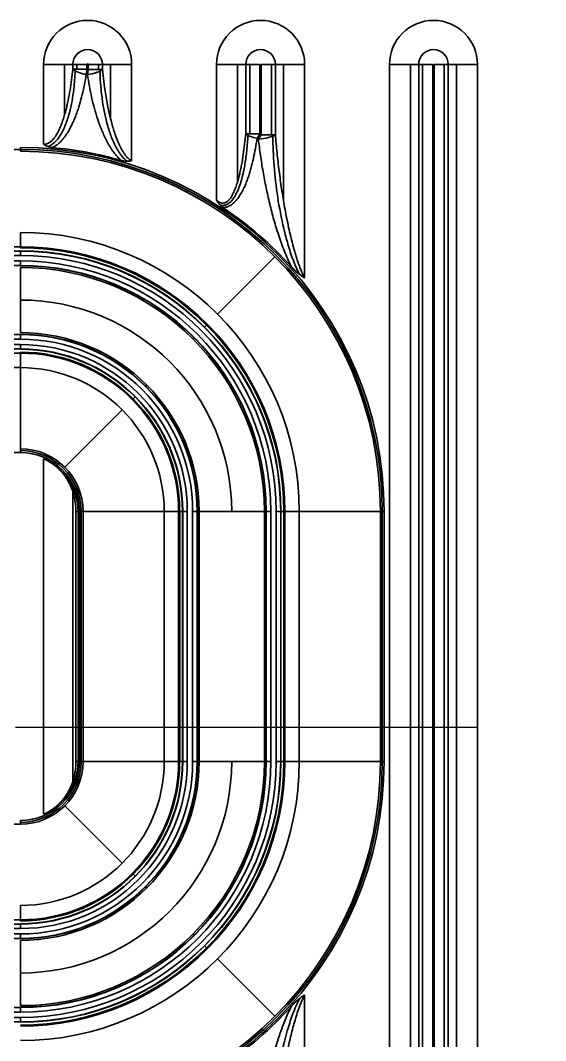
# Model space of a CAD drawing. Header units: millimetres. Extents: x 126 to 861, y 86 to 521.
# Drawn here: x 435.3 to 490.2, y 298 to 404.6 of the extents above; entities that cross this region are included whole.
import ezdxf

# ---------------------------------------------------------------- set-up
doc = ezdxf.new("R2010")
doc.units = ezdxf.units.MM
doc.linetypes.add('CENTER', pattern=[50.8, 31.75, -6.35, 6.35, -6.35])
doc.layers.add('10', color=7, linetype='Continuous', true_color=0xffffff)

msp = doc.modelspace()

# ---------------------------------------------------------------- linework, layer by layer
at = {"layer": '10', "color": 7, "linetype": 'Continuous', "lineweight": 35}
for p, q in [((437.721, 391.697), (437.721, 400.033)), ((437.721, 400.033), (440.778, 400.033)), ((439.924, 400.033), (439.924, 394.8)), ((440.778, 400.033), (440.778, 399.535)), ((442.26, 400.033), (440.778, 400.033)), ((441.192, 399.535), (441.192, 400.033)), ((442.26, 400.033), (442.26, 399.535)), ((442.394, 399.515), (442.394, 400.033)), ((442.394, 400.033), (443.876, 400.033)), ((443.462, 400.033), (443.462, 399.515)), ((443.876, 399.515), (443.876, 400.033)), ((446.933, 400.033), (443.876, 400.033)), ((444.731, 394.345), (444.731, 400.033)), ((446.933, 400.033), (446.933, 389.97)), ((455.811, 385.845), (455.811, 400.033)), ((455.811, 400.033), (458.868, 400.033)), ((458.014, 400.033), (458.014, 387.778)), ((458.868, 392.776), (458.868, 400.033)), ((460.35, 400.033), (458.868, 400.033)), ((459.282, 392.776), (459.282, 400.033)), ((460.35, 400.033), (460.35, 392.776)), ((460.484, 392.691), (460.484, 400.033)), ((460.484, 400.033), (461.966, 400.033)), ((461.552, 400.033), (461.552, 392.691)), ((461.966, 392.691), (461.966, 400.033)), ((465.023, 400.033), (461.966, 400.033)), ((462.821, 385.774), (462.821, 400.033)), ((465.023, 400.033), (465.023, 377.719)), ((473.901, 256.318), (473.901, 400.033)), ((473.901, 400.033), (476.958, 400.033)), ((476.104, 400.033), (476.104, 256.318)), ((478.44, 400.033), (476.958, 400.033)), ((476.958, 256.318), (476.958, 400.033)), ((477.372, 256.318), (477.372, 400.033)), ((478.44, 256.318), (478.44, 400.033)), ((478.574, 400.033), (480.056, 400.033)), ((478.574, 400.033), (478.574, 256.318)), ((479.642, 400.033), (479.642, 256.318)), ((483.113, 400.033), (480.056, 400.033)), ((480.056, 400.033), (480.056, 256.318)), ((480.911, 256.318), (480.911, 400.033)), ((483.113, 256.318), (483.113, 400.033)), ((440.778, 399.535), (442.26, 399.535)), ((442.178, 398.991), (442.26, 399.535)), ((442.311, 398.971), (442.394, 399.515)), ((442.394, 399.515), (443.876, 399.515)), ((458.868, 392.776), (460.35, 392.776)), ((460.35, 392.776), (460.056, 392.311)), ((460.484, 392.691), (460.188, 392.227)), ((460.484, 392.691), (461.966, 392.691)), ((406.147, 391.155), (435.292, 391.155)), ((435.292, 391.351), (435.292, 390.963)), ((435.292, 382.475), (435.292, 380.858)), ((435.292, 380.967), (406.055, 380.965)), ((435.292, 380.529), (406.147, 380.529)), ((406.147, 380.06), (435.292, 380.06)), ((435.292, 380.562), (435.292, 380.06)), ((461.924, 379.932), (455.922, 373.93)), ((435.292, 379.498), (406.147, 379.498)), ((406.147, 379.021), (435.292, 379.021)), ((435.292, 379.498), (435.292, 378.997)), ((435.292, 378.822), (435.292, 371.998)), ((454.778, 372.786), (454.569, 372.577)), ((435.292, 371.799), (406.147, 371.799)), ((406.147, 371.322), (435.292, 371.322)), ((435.292, 371.824), (435.292, 371.322)), ((453.339, 371.347), (453.462, 371.47)), ((435.292, 370.76), (406.147, 370.76)), ((406.147, 370.291), (435.292, 370.291)), ((435.292, 370.76), (435.292, 370.259)), ((406.055, 369.855), (435.292, 369.854)), ((435.292, 369.963), (435.292, 368.345)), ((406.147, 368.345), (435.292, 368.345)), ((435.292, 368.345), (435.292, 359.857)), ((448.513, 366.521), (448.39, 366.398)), ((447.074, 365.082), (447.284, 365.292)), ((439.929, 357.937), (445.931, 363.939)), ((406.147, 359.469), (435.292, 359.469)), ((435.292, 359.857), (435.292, 359.469)), ((437.721, 358.819), (437.721, 321.651)), ((440.778, 325.132), (440.778, 355.339)), ((441.102, 353.3), (441.322, 353.3)), ((441.102, 327.17), (441.102, 353.3)), ((441.322, 353.3), (441.322, 327.17)), ((441.462, 353.3), (441.849, 353.3)), ((441.462, 353.3), (441.462, 327.17)), ((441.657, 327.17), (441.657, 353.3)), ((441.849, 327.17), (441.849, 353.3)), ((441.849, 353.3), (450.337, 353.3)), ((450.337, 353.3), (450.337, 327.17)), ((450.337, 353.3), (451.955, 353.3)), ((451.847, 327.17), (451.847, 353.3)), ((451.955, 353.3), (452.251, 353.3)), ((451.955, 327.17), (451.955, 353.3)), ((452.251, 353.3), (452.251, 327.17)), ((452.251, 353.3), (452.752, 353.3)), ((452.283, 353.3), (452.283, 327.17)), ((452.752, 327.17), (452.752, 353.3)), ((453.314, 353.3), (453.314, 327.17)), ((453.314, 353.3), (453.816, 353.3)), ((453.791, 327.17), (453.791, 353.3)), ((453.816, 353.3), (453.99, 353.3)), ((453.816, 327.17), (453.816, 353.3)), ((453.99, 353.3), (460.815, 353.3)), ((453.99, 353.3), (453.99, 327.17)), ((460.815, 327.17), (460.815, 353.3)), ((460.815, 353.3), (460.989, 353.3)), ((460.989, 353.3), (460.989, 327.17)), ((460.989, 353.3), (461.49, 353.3)), ((461.014, 353.3), (461.014, 327.17)), ((461.49, 327.17), (461.49, 353.3)), ((462.052, 353.3), (462.052, 327.17)), ((462.052, 353.3), (462.554, 353.3)), ((462.521, 327.17), (462.521, 353.3)), ((462.554, 353.3), (462.85, 353.3)), ((462.554, 327.17), (462.554, 353.3)), ((462.85, 353.3), (462.85, 327.17)), ((462.85, 353.3), (464.467, 353.3)), ((462.957, 353.3), (462.957, 327.17)), ((464.467, 327.17), (464.467, 353.3)), ((464.467, 353.3), (472.955, 353.3)), ((472.955, 353.3), (473.343, 353.3)), ((472.955, 353.3), (472.955, 327.17)), ((473.147, 353.3), (473.147, 327.17)), ((473.343, 327.17), (473.343, 353.3)), ((441.322, 327.17), (441.102, 327.17)), ((441.849, 327.17), (441.462, 327.17)), ((450.337, 327.17), (441.849, 327.17)), ((451.955, 327.17), (450.337, 327.17)), ((452.251, 327.17), (451.955, 327.17)), ((452.752, 327.17), (452.251, 327.17)), ((453.816, 327.17), (453.314, 327.17)), ((453.99, 327.17), (453.816, 327.17)), ((460.815, 327.17), (453.99, 327.17)), ((460.989, 327.17), (460.815, 327.17)), ((461.49, 327.17), (460.989, 327.17)), ((462.554, 327.17), (462.052, 327.17)), ((462.85, 327.17), (462.554, 327.17)), ((464.467, 327.17), (462.85, 327.17)), ((472.955, 327.17), (464.467, 327.17)), ((473.343, 327.17), (472.955, 327.17)), ((439.929, 322.533), (445.931, 316.532)), ((435.292, 321.001), (435.292, 320.613)), ((286.552, 320.613), (435.292, 320.613)), ((447.284, 315.179), (447.074, 315.388)), ((448.513, 313.949), (448.39, 314.072)), ((435.292, 312.125), (435.292, 310.508)), ((286.552, 310.615), (435.292, 310.615)), ((435.292, 310.179), (286.552, 310.179)), ((286.552, 309.71), (435.292, 309.71)), ((435.292, 310.212), (435.292, 309.71)), ((435.292, 309.148), (286.552, 309.148)), ((286.552, 308.671), (435.292, 308.671)), ((435.292, 309.148), (435.292, 308.647)), ((435.292, 308.472), (435.292, 301.648)), ((453.339, 309.123), (453.462, 309)), ((454.778, 307.684), (454.569, 307.893)), ((455.922, 306.54), (461.924, 300.539)), ((465.023, 302.752), (465.023, 256.318)), ((435.292, 301.449), (286.552, 301.449)), ((286.552, 300.972), (435.292, 300.972)), ((435.292, 301.474), (435.292, 300.972)), ((435.292, 300.41), (286.552, 300.41)), ((286.552, 299.941), (435.292, 299.941)), ((435.292, 300.41), (435.292, 299.909))]:
    msp.add_line(p, q, dxfattribs=at)
at = {"layer": '10', "color": 1, "linetype": 'CENTER', "ltscale": 1.52}
msp.add_line((125.922, 330.775), (595.922, 330.775), dxfattribs=at)
at = {"layer": '10', "color": 7, "linetype": 'Continuous', "lineweight": 35}
for centre, radius, start, end in [((442.327, 400.033), 4.606, 0, 180), ((460.417, 400.033), 4.606, 0, 180), ((478.507, 400.033), 4.606, 0, 180), ((442.327, 400.033), 1.549, 0, 180), ((460.417, 400.033), 1.549, 0, 180), ((478.507, 400.033), 1.549, 0, 180), ((442.327, 400.033), 0.0669, 0, 180), ((460.417, 400.033), 0.0669, 180, 360), ((478.507, 400.033), 0.0669, 180, 360), ((435.292, 353.3), 46.207, 81.26353, 81.42949), ((435.292, 353.3), 46.474, 81.26353, 81.42949), ((435.292, 353.3), 46.757, 81.26353, 81.42949), ((435.292, 353.3), 46.474, 57.39921, 57.59375), ((435.292, 353.3), 46.757, 57.39921, 57.59375), ((435.292, 353.3), 46.207, 57.39921, 57.59375), ((435.292, 353.3), 38.051, 360, 90), ((435.292, 353.3), 37.855, 0, 90), ((435.292, 353.3), 37.663, 0, 90), ((435.292, 353.3), 38.19, 74.0146, 84.96304), ((435.292, 353.3), 38.19, 42.06784, 56.30596), ((435.292, 353.3), 29.175, 360, 90), ((435.292, 353.3), 27.665, 360, 90), ((435.292, 353.3), 27.558, 360, 90), ((435.292, 353.3), 27.261, 360, 90), ((435.292, 353.3), 27.229, 0, 90), ((435.292, 353.3), 26.76, 0, 90), ((435.292, 353.3), 26.198, 0, 90), ((435.292, 353.3), 25.721, 0, 90), ((435.292, 353.3), 25.696, 360, 90), ((435.292, 353.3), 25.522, 0, 90), ((435.292, 353.3), 22.11, 0, 90), ((435.292, 353.3), 18.698, 360, 90), ((435.292, 353.3), 18.524, 360, 90), ((435.292, 353.3), 18.499, 0, 90), ((435.292, 353.3), 18.022, 0, 90), ((435.292, 353.3), 17.46, 0, 90), ((435.292, 353.3), 16.991, 0, 90), ((435.292, 353.3), 16.959, 360, 90), ((435.292, 353.3), 16.662, 360, 90), ((435.292, 353.3), 16.555, 0, 90), ((435.292, 353.3), 15.045, 360, 90), ((435.292, 353.3), 6.557, 0, 90), ((435.292, 353.3), 6.365, 0, 90), ((435.292, 353.3), 6.169, 0, 90), ((435.292, 353.3), 6.03, 0, 66.24715), ((435.292, 327.17), 18.698, 270, 0), ((435.292, 327.17), 25.522, 270, 0), ((435.292, 327.17), 27.261, 270, 0), ((435.292, 327.17), 16.959, 270, 0), ((435.292, 327.17), 29.175, 270, 0), ((435.292, 327.17), 6.557, 270, 0), ((435.292, 327.17), 25.696, 270, 0), ((435.292, 327.17), 18.524, 270, 0), ((435.292, 327.17), 15.045, 270, 0), ((435.292, 327.17), 26.198, 270, 0), ((435.292, 327.17), 18.022, 270, 0), ((435.292, 327.17), 26.76, 270, 0), ((435.292, 327.17), 17.46, 270, 0), ((435.292, 327.17), 37.663, 270, 360), ((435.292, 327.17), 38.051, 270, 360), ((435.292, 327.17), 6.169, 270, 0), ((435.292, 327.17), 16.662, 270, 0), ((435.292, 327.17), 6.365, 270, 0), ((435.292, 327.17), 16.555, 270, 0), ((435.292, 327.17), 16.991, 270, 0), ((435.292, 327.17), 18.499, 270, 0), ((435.292, 327.17), 22.11, 270, 0), ((435.292, 327.17), 25.721, 270, 0), ((435.292, 327.17), 27.229, 270, 0), ((435.292, 327.17), 27.665, 270, 0), ((435.292, 327.17), 37.855, 270, 0), ((435.292, 327.17), 27.558, 270, 0), ((435.292, 327.17), 6.03, 293.75285, 0), ((435.292, 327.17), 38.19, 303.69404, 317.93216)]:
    msp.add_arc(centre, radius, start, end, dxfattribs=at)
for centre, major_axis, ratio, start_param, end_param in [((442.26, 399.535), (1.589, -0.246), 0.3420176, 3.566943, 4.7138015), ((442.394, 399.515), (-1.591, -0.235), 0.3284886, 1.4697761, 2.7185493), ((460.35, 392.776), (-1.592, 0.224), 0.3146498, 0.4208149, 1.4290841), ((460.484, 392.691), (1.597, 0.19), 0.2707619, 4.493575, 5.8686095)]:
    msp.add_ellipse(centre, major_axis=major_axis, ratio=ratio, start_param=start_param, end_param=end_param, dxfattribs=at)
for points, knots in [([(437.721, 391.697), (437.769, 391.692), (437.818, 391.692), (437.914, 391.699), (437.961, 391.707), (438.053, 391.73), (438.098, 391.744), (438.165, 391.771), (438.187, 391.781), (438.23, 391.802), (438.251, 391.813), (438.313, 391.848), (438.353, 391.874), (438.429, 391.928), (438.465, 391.957), (438.571, 392.047), (438.637, 392.113), (438.729, 392.216), (438.76, 392.252), (438.803, 392.306), (438.818, 392.324), (438.846, 392.361), (438.86, 392.38), (438.929, 392.474), (438.981, 392.551), (439.079, 392.708), (439.125, 392.788), (439.215, 392.95), (439.257, 393.033), (439.379, 393.282), (439.453, 393.45), (439.591, 393.791), (439.655, 393.964), (439.775, 394.311), (439.831, 394.486), (439.91, 394.751), (439.935, 394.839), (439.985, 395.016), (440.009, 395.105), (440.08, 395.373), (440.124, 395.551), (440.207, 395.909), (440.247, 396.088), (440.359, 396.628), (440.426, 396.989), (440.546, 397.713), (440.6, 398.076), (440.697, 398.804), (440.74, 399.169), (440.778, 399.535)], [0, 0, 0, 0, 0.015625, 0.015625, 0.03125, 0.03125, 0.046875, 0.046875, 0.0546875, 0.0546875, 0.0625, 0.0625, 0.078125, 0.078125, 0.09375, 0.09375, 0.125, 0.125, 0.140625, 0.140625, 0.1484375, 0.1484375, 0.15625, 0.15625, 0.1875, 0.1875, 0.21875, 0.21875, 0.25, 0.25, 0.3125, 0.3125, 0.375, 0.375, 0.4375, 0.4375, 0.46875, 0.46875, 0.5, 0.5, 0.5625, 0.5625, 0.625, 0.625, 0.75, 0.75, 0.875, 0.875, 1, 1, 1, 1]), ([(441.022, 399.355), (440.999, 398.724), (440.953, 398.095), (440.83, 397.049), (440.768, 396.63), (440.615, 395.796), (440.524, 395.379), (440.302, 394.554), (440.173, 394.148), (439.939, 393.554), (439.854, 393.359), (439.666, 392.974), (439.562, 392.784), (439.331, 392.419), (439.204, 392.244), (438.988, 392.002), (438.911, 391.924), (438.746, 391.778), (438.657, 391.709), (438.433, 391.566), (438.291, 391.499), (438.141, 391.457)], [0, 0, 0, 0, 0.2182812, 0.2182812, 0.3645663, 0.3645663, 0.5108513, 0.5108513, 0.6571364, 0.6571364, 0.7302789, 0.7302789, 0.8034214, 0.8034214, 0.876564, 0.876564, 0.9131352, 0.9131352, 0.9497065, 0.9497065, 1, 1, 1, 1]), ([(442.178, 398.991), (442.123, 398.637), (442.062, 398.283), (441.925, 397.58), (441.849, 397.231), (441.681, 396.536), (441.588, 396.19), (441.434, 395.675), (441.38, 395.504), (441.267, 395.164), (441.207, 394.994), (441.113, 394.741), (441.081, 394.657), (441.014, 394.489), (440.98, 394.405), (440.876, 394.156), (440.803, 393.991), (440.648, 393.665), (440.567, 393.505), (440.394, 393.188), (440.303, 393.032), (440.108, 392.726), (440.005, 392.576), (439.837, 392.357), (439.78, 392.285), (439.661, 392.145), (439.599, 392.077), (439.472, 391.944), (439.406, 391.879), (439.302, 391.786), (439.267, 391.755), (439.196, 391.695), (439.159, 391.666), (439.049, 391.581), (438.972, 391.528), (438.813, 391.429), (438.731, 391.384), (438.645, 391.343)], [0, 0, 0, 0, 0.125, 0.125, 0.25, 0.25, 0.375, 0.375, 0.4375, 0.4375, 0.5, 0.5, 0.53125, 0.53125, 0.5625, 0.5625, 0.625, 0.625, 0.6875, 0.6875, 0.75, 0.75, 0.8125, 0.8125, 0.84375, 0.84375, 0.875, 0.875, 0.90625, 0.90625, 0.921875, 0.921875, 0.9375, 0.9375, 0.96875, 0.96875, 1, 1, 1, 1]), ([(445.809, 390.013), (445.73, 390.083), (445.653, 390.155), (445.542, 390.268), (445.506, 390.306), (445.434, 390.383), (445.399, 390.422), (445.296, 390.54), (445.229, 390.621), (445.101, 390.785), (445.039, 390.868), (444.859, 391.122), (444.746, 391.295), (444.612, 391.517), (444.586, 391.561), (444.534, 391.65), (444.457, 391.785), (444.383, 391.92), (444.24, 392.193), (444.15, 392.376), (443.978, 392.747), (443.896, 392.933), (443.741, 393.309), (443.666, 393.499), (443.56, 393.784), (443.525, 393.88), (443.458, 394.072), (443.425, 394.168), (443.263, 394.65), (443.146, 395.037), (442.931, 395.816), (442.834, 396.207), (442.657, 396.992), (442.577, 397.386), (442.433, 398.176), (442.368, 398.573), (442.311, 398.971)], [0, 0, 0, 0, 0.03125, 0.03125, 0.046875, 0.046875, 0.0625, 0.0625, 0.09375, 0.09375, 0.125, 0.125, 0.1875, 0.1875, 0.203125, 0.203125, 0.21875, 0.25, 0.25, 0.3125, 0.3125, 0.375, 0.375, 0.4375, 0.4375, 0.46875, 0.46875, 0.5, 0.5, 0.625, 0.625, 0.75, 0.75, 0.875, 0.875, 1, 1, 1, 1]), ([(446.468, 389.913), (446.413, 389.952), (446.36, 389.994), (446.129, 390.19), (445.975, 390.361), (445.693, 390.724), (445.566, 390.916), (445.219, 391.502), (445.03, 391.908), (444.699, 392.737), (444.558, 393.161), (444.186, 394.447), (444.011, 395.308), (443.755, 397.037), (443.676, 397.904), (443.632, 398.962), (443.626, 399.149), (443.622, 399.337)], [0, 0, 0, 0, 0.0189684, 0.0189684, 0.084983, 0.084983, 0.1509976, 0.1509976, 0.2830269, 0.2830269, 0.4150561, 0.4150561, 0.6791145, 0.6791145, 0.9431729, 0.9431729, 1, 1, 1, 1]), ([(443.876, 399.515), (443.918, 399.093), (443.966, 398.671), (444.073, 397.829), (444.133, 397.409), (444.266, 396.571), (444.34, 396.153), (444.463, 395.527), (444.506, 395.319), (444.597, 394.903), (444.645, 394.695), (444.746, 394.281), (444.799, 394.075), (444.911, 393.664), (444.97, 393.459), (445.095, 393.051), (445.161, 392.848), (445.268, 392.546), (445.304, 392.445), (445.38, 392.245), (445.419, 392.145), (445.501, 391.946), (445.543, 391.848), (445.63, 391.652), (445.675, 391.554), (445.77, 391.361), (445.82, 391.266), (445.897, 391.124), (445.924, 391.077), (445.978, 390.984), (446.006, 390.938), (446.092, 390.8), (446.153, 390.711), (446.28, 390.537), (446.348, 390.453), (446.457, 390.333), (446.495, 390.294), (446.554, 390.237), (446.574, 390.218), (446.615, 390.182), (446.636, 390.164), (446.7, 390.113), (446.744, 390.08), (446.836, 390.021), (446.883, 389.994), (446.933, 389.97)], [0, 0, 0, 0, 0.125, 0.125, 0.25, 0.25, 0.375, 0.375, 0.4375, 0.4375, 0.5, 0.5, 0.5625, 0.5625, 0.625, 0.625, 0.6875, 0.6875, 0.71875, 0.71875, 0.75, 0.75, 0.78125, 0.78125, 0.8125, 0.8125, 0.84375, 0.84375, 0.859375, 0.859375, 0.875, 0.875, 0.90625, 0.90625, 0.9375, 0.9375, 0.953125, 0.953125, 0.9609375, 0.9609375, 0.96875, 0.96875, 0.984375, 0.984375, 1, 1, 1, 1]), ([(455.811, 385.845), (455.846, 385.813), (455.881, 385.782), (455.937, 385.738), (455.955, 385.724), (455.994, 385.697), (456.013, 385.684), (456.073, 385.646), (456.114, 385.624), (456.198, 385.585), (456.241, 385.569), (456.298, 385.554), (456.309, 385.551), (456.332, 385.546), (456.367, 385.539), (456.424, 385.532), (456.47, 385.532), (456.516, 385.534), (456.54, 385.536), (456.585, 385.543), (456.608, 385.547), (456.653, 385.558), (456.675, 385.565), (456.739, 385.588), (456.78, 385.607), (456.858, 385.651), (456.895, 385.676), (456.949, 385.717), (456.967, 385.731), (457.001, 385.761), (457.018, 385.776), (457.067, 385.822), (457.098, 385.854), (457.157, 385.92), (457.186, 385.955), (457.267, 386.06), (457.318, 386.134), (457.413, 386.286), (457.457, 386.364), (457.541, 386.523), (457.58, 386.604), (457.654, 386.768), (457.69, 386.851), (457.757, 387.018), (457.79, 387.102), (457.851, 387.272), (457.881, 387.357), (457.965, 387.614), (458.017, 387.786), (458.115, 388.133), (458.16, 388.308), (458.245, 388.659), (458.285, 388.835), (458.36, 389.189), (458.395, 389.367), (458.496, 389.901), (458.555, 390.258), (458.662, 390.974), (458.709, 391.333), (458.795, 392.053), (458.834, 392.414), (458.868, 392.776)], [0, 0, 0, 0, 0.015625, 0.015625, 0.0234375, 0.0234375, 0.03125, 0.03125, 0.046875, 0.046875, 0.0625, 0.0625, 0.0664063, 0.0664063, 0.0703125, 0.078125, 0.0859375, 0.0859375, 0.09375, 0.09375, 0.1015625, 0.1015625, 0.109375, 0.109375, 0.125, 0.125, 0.140625, 0.140625, 0.1484375, 0.1484375, 0.15625, 0.15625, 0.171875, 0.171875, 0.1875, 0.1875, 0.21875, 0.21875, 0.25, 0.25, 0.28125, 0.28125, 0.3125, 0.3125, 0.34375, 0.34375, 0.375, 0.375, 0.4375, 0.4375, 0.5, 0.5, 0.5625, 0.5625, 0.625, 0.625, 0.75, 0.75, 0.875, 0.875, 1, 1, 1, 1]), ([(459.092, 392.622), (459.067, 392.094), (459.028, 391.567), (458.925, 390.577), (458.865, 390.114), (458.75, 389.423), (458.707, 389.193), (458.636, 388.849), (458.612, 388.735), (458.559, 388.506), (458.532, 388.394), (458.385, 387.817), (458.245, 387.363), (457.97, 386.707), (457.868, 386.493), (457.63, 386.086), (457.494, 385.889), (457.162, 385.549), (456.967, 385.403), (456.613, 385.302), (456.489, 385.291), (456.296, 385.31), (456.229, 385.324), (456.164, 385.344)], [0, 0, 0, 0, 0.1873888, 0.1873888, 0.3537215, 0.3537215, 0.4368878, 0.4368878, 0.4784709, 0.4784709, 0.5200541, 0.5200541, 0.6863867, 0.6863867, 0.7695531, 0.7695531, 0.8527194, 0.8527194, 0.9358857, 0.9358857, 0.9774688, 0.9774688, 1, 1, 1, 1]), ([(464.507, 378.068), (464.372, 378.317), (464.251, 378.573), (464.021, 379.096), (463.914, 379.363), (463.614, 380.166), (463.439, 380.705), (463.121, 381.786), (462.979, 382.33), (462.589, 383.964), (462.379, 385.06), (462.041, 387.263), (461.913, 388.371), (461.749, 390.498), (461.707, 391.522), (461.707, 392.543)], [0, 0, 0, 0, 0.0557882, 0.0557882, 0.1122265, 0.1122265, 0.225103, 0.225103, 0.3379795, 0.3379795, 0.5637324, 0.5637324, 0.7894854, 0.7894854, 1, 1, 1, 1]), ([(461.966, 392.691), (462.017, 392.058), (462.075, 391.425), (462.206, 390.162), (462.278, 389.531), (462.438, 388.269), (462.526, 387.639), (462.718, 386.379), (462.822, 385.75), (462.991, 384.807), (463.05, 384.492), (463.173, 383.864), (463.237, 383.55), (463.371, 382.923), (463.441, 382.609), (463.587, 381.985), (463.663, 381.673), (463.823, 381.051), (463.907, 380.741), (464.041, 380.278), (464.087, 380.124), (464.182, 379.817), (464.231, 379.664), (464.333, 379.358), (464.385, 379.205), (464.468, 378.977), (464.496, 378.902), (464.554, 378.75), (464.583, 378.675), (464.674, 378.449), (464.738, 378.3), (464.839, 378.08), (464.874, 378.007), (464.946, 377.862), (464.984, 377.79), (465.023, 377.719)], [0, 0, 0, 0, 0.125, 0.125, 0.25, 0.25, 0.375, 0.375, 0.5, 0.5, 0.5625, 0.5625, 0.625, 0.625, 0.6875, 0.6875, 0.75, 0.75, 0.8125, 0.8125, 0.84375, 0.84375, 0.875, 0.875, 0.90625, 0.90625, 0.921875, 0.921875, 0.9375, 0.9375, 0.96875, 0.96875, 0.984375, 0.984375, 1, 1, 1, 1]), ([(438.645, 391.343), (438.561, 391.35), (438.479, 391.363), (438.316, 391.398), (438.236, 391.422), (438.138, 391.458), (438.119, 391.466), (438.08, 391.482), (438.061, 391.491), (438.003, 391.517), (437.929, 391.555), (437.84, 391.61), (437.78, 391.652), (437.75, 391.674), (437.738, 391.684), (437.729, 391.691), (437.725, 391.694), (437.721, 391.697)], [0, 0, 0, 0, 0.25, 0.25, 0.5, 0.5, 0.5625, 0.5625, 0.625, 0.625, 0.75, 0.875, 0.9375, 0.96875, 0.984375, 0.984375, 1, 1, 1, 1]), ([(460.056, 392.311), (460.004, 391.958), (459.947, 391.606), (459.82, 390.905), (459.75, 390.556), (459.595, 389.862), (459.51, 389.516), (459.391, 389.088), (459.366, 389.003), (459.316, 388.832), (459.29, 388.747), (459.211, 388.492), (459.155, 388.323), (459.038, 387.989), (458.976, 387.823), (458.844, 387.495), (458.774, 387.332), (458.625, 387.012), (458.546, 386.853), (458.418, 386.62), (458.374, 386.543), (458.282, 386.391), (458.234, 386.316), (458.135, 386.169), (458.084, 386.097), (458.003, 385.992), (457.976, 385.957), (457.92, 385.888), (457.891, 385.854), (457.803, 385.754), (457.742, 385.689), (457.615, 385.567), (457.549, 385.509), (457.409, 385.399), (457.336, 385.348), (457.239, 385.291), (457.219, 385.28), (457.18, 385.258), (457.12, 385.227), (457.017, 385.18), (456.931, 385.15), (456.844, 385.124), (456.8, 385.112), (456.664, 385.085), (456.572, 385.075), (456.478, 385.075)], [0, 0, 0, 0, 0.125, 0.125, 0.25, 0.25, 0.375, 0.375, 0.40625, 0.40625, 0.4375, 0.4375, 0.5, 0.5, 0.5625, 0.5625, 0.625, 0.625, 0.6875, 0.6875, 0.71875, 0.71875, 0.75, 0.75, 0.78125, 0.78125, 0.796875, 0.796875, 0.8125, 0.8125, 0.84375, 0.84375, 0.875, 0.875, 0.90625, 0.90625, 0.9140625, 0.9140625, 0.921875, 0.9375, 0.953125, 0.953125, 0.96875, 0.96875, 1, 1, 1, 1]), ([(463.643, 378.888), (463.575, 379.019), (463.51, 379.152), (463.383, 379.418), (463.322, 379.551), (463.142, 379.953), (463.029, 380.223), (462.812, 380.766), (462.709, 381.039), (462.51, 381.587), (462.414, 381.862), (462.277, 382.277), (462.232, 382.416), (462.143, 382.693), (462.1, 382.832), (461.972, 383.249), (461.89, 383.528), (461.654, 384.364), (461.508, 384.922), (461.237, 386.041), (461.111, 386.6), (460.879, 387.722), (460.772, 388.283), (460.576, 389.407), (460.486, 389.97), (460.324, 391.097), (460.252, 391.662), (460.188, 392.227)], [0, 0, 0, 0, 0.03125, 0.03125, 0.0625, 0.0625, 0.125, 0.125, 0.1875, 0.1875, 0.25, 0.25, 0.28125, 0.28125, 0.3125, 0.3125, 0.375, 0.375, 0.5, 0.5, 0.625, 0.625, 0.75, 0.75, 0.875, 0.875, 1, 1, 1, 1]), ([(446.933, 389.97), (446.928, 389.969), (446.922, 389.967), (446.91, 389.964), (446.893, 389.96), (446.852, 389.95), (446.817, 389.943), (446.747, 389.931), (446.7, 389.925), (446.606, 389.916), (446.558, 389.914), (446.462, 389.912), (446.415, 389.913), (446.273, 389.921), (446.179, 389.932), (445.993, 389.966), (445.901, 389.987), (445.809, 390.013)], [0, 0, 0, 0, 0.015625, 0.015625, 0.03125, 0.0625, 0.125, 0.125, 0.25, 0.25, 0.375, 0.375, 0.5, 0.5, 0.75, 0.75, 1, 1, 1, 1]), ([(456.478, 385.075), (456.334, 385.171), (456.209, 385.287), (456.072, 385.45), (456.045, 385.484), (456.006, 385.536), (455.994, 385.553), (455.969, 385.589), (455.932, 385.642), (455.898, 385.697), (455.864, 385.752), (455.848, 385.78), (455.829, 385.813), (455.821, 385.827), (455.816, 385.836), (455.814, 385.841), (455.811, 385.845)], [0, 0, 0, 0, 0.5, 0.5, 0.625, 0.625, 0.6875, 0.6875, 0.75, 0.875, 0.875, 0.9375, 0.96875, 0.984375, 0.984375, 1, 1, 1, 1]), ([(465.023, 377.719), (465.019, 377.721), (465.015, 377.723), (465.009, 377.727), (465.007, 377.728), (465.003, 377.73), (464.992, 377.736), (464.965, 377.752), (464.908, 377.786), (464.86, 377.817), (464.764, 377.879), (464.702, 377.922), (464.519, 378.056), (464.401, 378.151), (464.174, 378.349), (464.064, 378.452), (463.849, 378.665), (463.745, 378.775), (463.643, 378.888)], [0, 0, 0, 0, 0.0078125, 0.0078125, 0.0117187, 0.0117187, 0.015625, 0.03125, 0.0625, 0.125, 0.125, 0.25, 0.25, 0.5, 0.5, 0.75, 0.75, 1, 1, 1, 1]), ([(437.721, 358.819), (437.823, 358.774), (437.923, 358.727), (438.117, 358.626), (438.212, 358.573), (438.398, 358.463), (438.489, 358.405), (438.623, 358.314), (438.688, 358.268), (438.753, 358.22), (438.796, 358.188), (438.818, 358.172), (438.923, 358.091), (439.005, 358.024), (439.162, 357.888), (439.238, 357.819), (439.457, 357.606), (439.594, 357.459), (439.752, 357.268), (439.783, 357.23), (439.844, 357.152), (439.874, 357.113), (439.962, 356.995), (440.018, 356.916), (440.177, 356.677), (440.273, 356.515), (440.447, 356.187), (440.525, 356.021), (440.664, 355.683), (440.725, 355.512), (440.778, 355.339)], [0, 0, 0, 0, 0.0625, 0.0625, 0.125, 0.125, 0.1875, 0.1875, 0.21875, 0.234375, 0.234375, 0.25, 0.25, 0.3125, 0.3125, 0.375, 0.375, 0.5, 0.5, 0.53125, 0.53125, 0.5625, 0.5625, 0.625, 0.625, 0.75, 0.75, 0.875, 0.875, 1, 1, 1, 1]), ([(440.778, 355.339), (440.8, 355.267), (440.822, 355.192), (440.865, 355.037), (440.886, 354.957), (440.927, 354.793), (440.946, 354.71), (440.972, 354.581), (440.981, 354.538), (440.997, 354.452), (441.005, 354.409), (441.027, 354.278), (441.04, 354.191), (441.062, 354.015), (441.071, 353.927), (441.086, 353.749), (441.098, 353.571), (441.102, 353.391), (441.102, 353.3)], [0, 0, 0, 0, 0.125, 0.125, 0.25, 0.25, 0.375, 0.375, 0.4375, 0.4375, 0.5, 0.5, 0.625, 0.625, 0.75, 0.75, 0.875, 1, 1, 1, 1]), ([(441.102, 327.17), (441.102, 327.08), (441.098, 326.899), (441.086, 326.721), (441.071, 326.544), (441.062, 326.456), (441.04, 326.28), (441.027, 326.193), (440.998, 326.02), (440.982, 325.934), (440.96, 325.827), (440.955, 325.806), (440.946, 325.763), (440.941, 325.742), (440.927, 325.679), (440.917, 325.637), (440.887, 325.514), (440.865, 325.434), (440.822, 325.279), (440.8, 325.204), (440.778, 325.132)], [0, 0, 0, 0, 0.125, 0.25, 0.25, 0.375, 0.375, 0.5, 0.5, 0.625, 0.625, 0.65625, 0.65625, 0.6875, 0.6875, 0.75, 0.75, 0.875, 0.875, 1, 1, 1, 1]), ([(440.778, 325.132), (440.725, 324.958), (440.664, 324.787), (440.525, 324.45), (440.448, 324.284), (440.274, 323.956), (440.178, 323.795), (440.019, 323.557), (439.964, 323.478), (439.876, 323.36), (439.847, 323.321), (439.786, 323.244), (439.754, 323.205), (439.595, 323.013), (439.459, 322.865), (439.238, 322.652), (439.162, 322.582), (439.005, 322.446), (438.923, 322.379), (438.817, 322.298), (438.796, 322.282), (438.753, 322.25), (438.688, 322.202), (438.623, 322.156), (438.489, 322.066), (438.398, 322.008), (438.212, 321.897), (438.117, 321.844), (437.923, 321.743), (437.823, 321.696), (437.721, 321.651)], [0, 0, 0, 0, 0.125, 0.125, 0.25, 0.25, 0.375, 0.375, 0.4375, 0.4375, 0.46875, 0.46875, 0.5, 0.5, 0.625, 0.625, 0.6875, 0.6875, 0.75, 0.75, 0.765625, 0.765625, 0.78125, 0.8125, 0.8125, 0.875, 0.875, 0.9375, 0.9375, 1, 1, 1, 1]), ([(461.788, 290.425), (461.847, 291.356), (461.937, 292.291), (462.199, 294.334), (462.383, 295.438), (462.843, 297.641), (463.118, 298.742), (463.635, 300.362), (463.825, 300.897), (464.156, 301.688), (464.274, 301.95), (464.438, 302.273), (464.472, 302.338), (464.507, 302.402)], [0, 0, 0, 0, 0.2309584, 0.2309584, 0.5042989, 0.5042989, 0.7776393, 0.7776393, 0.9143095, 0.9143095, 0.9826446, 0.9826446, 1, 1, 1, 1]), ([(465.023, 302.752), (464.958, 302.633), (464.897, 302.513), (464.782, 302.27), (464.728, 302.147), (464.65, 301.96), (464.624, 301.898), (464.575, 301.773), (464.55, 301.71), (464.478, 301.522), (464.432, 301.396), (464.299, 301.017), (464.216, 300.763), (464.058, 300.252), (463.983, 299.995), (463.84, 299.48), (463.772, 299.222), (463.64, 298.704), (463.577, 298.444), (463.395, 297.665), (463.283, 297.144), (463.072, 296.101), (462.974, 295.578), (462.791, 294.532), (462.705, 294.008), (462.585, 293.222), (462.547, 292.959), (462.472, 292.434), (462.437, 292.172), (462.333, 291.384), (462.269, 290.858), (462.211, 290.332)], [0, 0, 0, 0, 0.03125, 0.03125, 0.0625, 0.0625, 0.078125, 0.078125, 0.09375, 0.09375, 0.125, 0.125, 0.1875, 0.1875, 0.25, 0.25, 0.3125, 0.3125, 0.375, 0.375, 0.5, 0.5, 0.625, 0.625, 0.75, 0.75, 0.8125, 0.8125, 0.875, 0.875, 1, 1, 1, 1]), ([(463.643, 301.582), (463.745, 301.695), (463.849, 301.805), (464.064, 302.019), (464.174, 302.122), (464.401, 302.32), (464.519, 302.414), (464.702, 302.548), (464.764, 302.591), (464.86, 302.654), (464.908, 302.684), (464.965, 302.718), (464.992, 302.734), (465.003, 302.74), (465.007, 302.742), (465.009, 302.743), (465.015, 302.747), (465.019, 302.749), (465.023, 302.752)], [0, 0, 0, 0, 0.25, 0.25, 0.5, 0.5, 0.75, 0.75, 0.875, 0.875, 0.9375, 0.96875, 0.984375, 0.9882812, 0.9882812, 0.9921875, 0.9921875, 1, 1, 1, 1]), ([(460.477, 290.422), (460.549, 290.895), (460.628, 291.368), (460.754, 292.077), (460.798, 292.314), (460.889, 292.786), (460.936, 293.022), (461.082, 293.73), (461.186, 294.201), (461.407, 295.14), (461.524, 295.609), (461.775, 296.544), (461.908, 297.01), (462.192, 297.94), (462.343, 298.403), (462.545, 298.981), (462.587, 299.096), (462.671, 299.326), (462.713, 299.441), (462.844, 299.785), (462.934, 300.013), (463.121, 300.467), (463.219, 300.692), (463.423, 301.14), (463.53, 301.362), (463.643, 301.582)], [0, 0, 0, 0, 0.125, 0.125, 0.1875, 0.1875, 0.25, 0.25, 0.375, 0.375, 0.5, 0.5, 0.625, 0.625, 0.75, 0.75, 0.78125, 0.78125, 0.8125, 0.8125, 0.875, 0.875, 0.9375, 0.9375, 1, 1, 1, 1])]:
    msp.add_open_spline(points, degree=3, knots=knots, dxfattribs=at)

doc.saveas('drawing.dxf')
